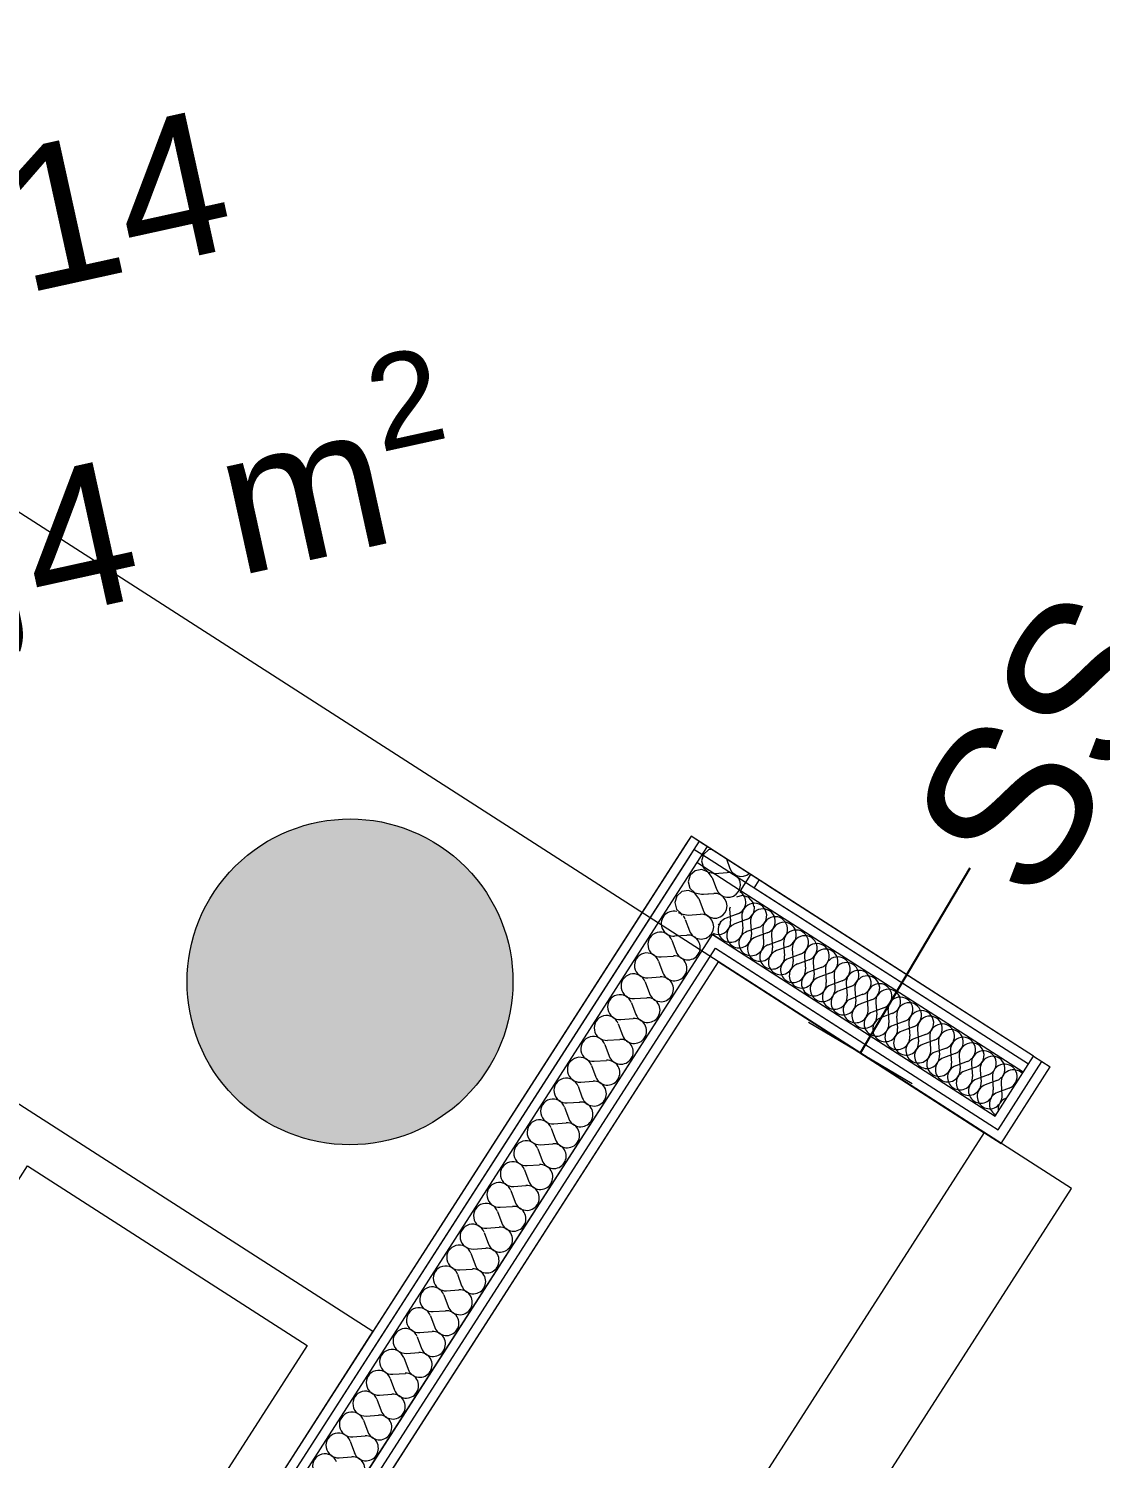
# Model space of a CAD drawing. Header units: millimetres. Extents: x 755110 to 820807, y -116979 to -66610.
# Drawn here: x 763319 to 764672, y -83823 to -82017 of the extents above; entities that cross this region are included whole.
import ezdxf

# ---------------------------------------------------------------- set-up
doc = ezdxf.new("R2010")
doc.units = ezdxf.units.MM
doc.header["$MEASUREMENT"] = 0
for name, color, linetype, lineweight in [('Marker - Detail_Pen_No__10', 134, 'Continuous', 18), ('New_2D Drafting - General_Pen_No__1', 7, 'Continuous', 13), ('New_2D Drafting - General_Pen_No__19', 255, 'Continuous', 0), ('New_Annotation - Label_Pen_No__1', 7, 'Continuous', 13), ('New_ARCHICAD Zone Stamps_Pen_No__1', 7, 'Continuous', 13), ('New_Dimensioning - General_Pen_No__1', 7, 'Continuous', 13), ('New_Interior - Furniture _Pen_No__1', 7, 'Continuous', 13), ('New_Structural - Bearing_Pen_No__1', 7, 'Continuous', 13)]:
    doc.layers.add(name, color=color, linetype=linetype, lineweight=lineweight)
doc.layers.add('New_Dimensioning - General', color=7, linetype='Continuous')
doc.layers.add('New_Structural - Bearing', color=7, linetype='Continuous')
doc.styles.add('GENERATED_STYLE_1', font='')
doc.styles.get('GENERATED_STYLE_1').set_extended_font_data('Arial')
doc.dimstyles.new('GENERATED_STYLE__1', dxfattribs={"dimtxt": 200, "dimasz": 95, "dimexe": 0.18, "dimexo": 0.0625, "dimgap": 0, "dimtad": 1, "dimdec": 0, "dimzin": 0, "dimdsep": 46, "dimtxsty": 'GENERATED_STYLE_1', "dimblk": 'ARROWHEAD_2', "dimblk1": 'ARROWHEAD_2', "dimblk2": 'ARROWHEAD_2', "dimcen": 0.09, "dimse1": 1, "dimse2": 1, "dimclrd": 7, "dimclre": 7, "dimclrt": 7, "dimadec": 0, "dimazin": 0, "dimtfac": 1, "dimtdec": 4, "dimtmove": 0, "dimatfit": 3, "dimfxl": 0, "dimtolj": 1, "dimtzin": 0, "dimarcsym": 0})
doc.dimstyles.new('GENERATED_STYLE__5', dxfattribs={"dimtxt": 0.18, "dimasz": 152, "dimexe": 0.18, "dimexo": 0.0625, "dimgap": 0, "dimtad": 0, "dimtih": 1, "dimtoh": 1, "dimdec": 4, "dimzin": 0, "dimdsep": 46, "dimcen": 0.09, "dimadec": 0, "dimazin": 0, "dimtfac": 1, "dimtdec": 4, "dimtmove": 0, "dimatfit": 3, "dimldrblk": 'ARROWHEAD_0', "dimfxl": 0, "dimtolj": 1, "dimtzin": 0, "dimarcsym": 0})

# ---------------------------------------------------------------- blocks, each defined once
blk = doc.blocks.new('*X6')
at = {"layer": 'New_Structural - Bearing_Pen_No__1', "color": 7, "linetype": 'Continuous', "lineweight": 13}
for p, q in [((764234.9, -83125.9), (764234.9, -83125.8)), ((764224.1, -83142.6), (764224, -83142.7)), ((764204.6, -83172.9), (764204.7, -83172.9))]:
    blk.add_line(p, q, dxfattribs=at)
blk = doc.blocks.new('*X7')
at = {"layer": 'New_Structural - Bearing_Pen_No__1', "color": 7, "linetype": 'Continuous', "lineweight": 13}
for p, q in [((764228.3, -83114.3), (764227.5, -83114.1)), ((764234, -83120.7), (764228.3, -83114.3)), ((764234.9, -83125.8), (764234, -83120.7)), ((764201.1, -83156.2), (764203.6, -83152.6)), ((764203.7, -83152.7), (764201.6, -83156.5)), ((764203.6, -83152.6), (764204.8, -83149.4)), ((764206.8, -83149.7), (764203.7, -83152.7)), ((764210.6, -83147.6), (764206.8, -83149.7)), ((764224, -83142.7), (764210.6, -83147.6)), ((764199.8, -83157.3), (764201.1, -83156.2)), ((764201.6, -83156.5), (764200.5, -83160.7)), ((764200.5, -83160.7), (764200.7, -83165)), ((764200.7, -83165), (764202, -83169.1)), ((764202, -83169.1), (764204.4, -83172.7)), ((764204.4, -83172.7), (764204.6, -83172.9))]:
    blk.add_line(p, q, dxfattribs=at)
blk = doc.blocks.new('*X8')
at = {"layer": 'New_Structural - Bearing_Pen_No__1', "color": 7, "linetype": 'Continuous', "lineweight": 13}
for p, q in [((764220.1, -83111.8), (764212.8, -83113.8)), ((764227.5, -83114.1), (764220.1, -83111.8)), ((764204.7, -83126.5), (764204.2, -83128.6)), ((764204.2, -83128.6), (764205.4, -83144.3)), ((764204.8, -83149.4), (764205.1, -83148.6)), ((764205.1, -83148.6), (764205.4, -83144.3)), ((764183.4, -83159.6), (764185.2, -83160.4)), ((764185.2, -83160.4), (764189.5, -83161.1)), ((764189.5, -83161.1), (764193.8, -83160.5)), ((764193.8, -83160.5), (764197.7, -83158.9)), ((764197.7, -83158.9), (764199.8, -83157.3))]:
    blk.add_line(p, q, dxfattribs=at)
blk = doc.blocks.new('*X33')
at = {"layer": 'New_Structural - Bearing_Pen_No__1', "color": 7, "linetype": 'Continuous', "lineweight": 13}
for p, q in [((764225.3, -83142.2), (764224.1, -83142.6)), ((764230.6, -83145.6), (764231.7, -83161.2)), ((764251.7, -83159.1), (764237, -83164.6)), ((764257, -83162.5), (764258.1, -83178.1)), ((764278.1, -83176.1), (764263.4, -83181.5)), ((764283.3, -83179.4), (764284.5, -83195.1)), ((764304.4, -83193), (764289.7, -83198.5)), ((764309.7, -83196.4), (764310.8, -83212)), ((764330.8, -83209.9), (764316.1, -83215.4)), ((764336, -83213.3), (764337.2, -83228.9)), ((764357.1, -83226.9), (764342.5, -83232.3)), ((764362.4, -83230.2), (764363.5, -83245.9)), ((764383.5, -83243.8), (764368.8, -83249.3)), ((764388.8, -83247.2), (764389.9, -83262.8)), ((764409.9, -83260.7), (764395.2, -83266.2)), ((764415.1, -83264.1), (764416.3, -83279.7)), ((764436.2, -83277.7), (764421.5, -83283.1)), ((764441.5, -83281.1), (764442.6, -83296.7)), ((764462.6, -83294.6), (764447.9, -83300.1)), ((764467.9, -83298), (764469, -83313.6)), ((764489, -83311.5), (764474.3, -83317)), ((764494.2, -83314.9), (764495.4, -83330.5)), ((764515.3, -83328.5), (764500.6, -83333.9)), ((764520.6, -83331.9), (764521.7, -83347.5)), ((764541.7, -83345.4), (764527, -83350.9)), ((764546.9, -83348.8), (764548.1, -83364.4)), ((764554.2, -83367.5), (764553.4, -83367.8))]:
    blk.add_line(p, q, dxfattribs=at)
for centre, start, end in [((764219.9, -83127.5), 290.4133, 8.5948), ((764246.2, -83144.4), 290.4133, 184.1531), ((764272.6, -83161.4), 290.4133, 184.1531), ((764216.1, -83162.3), 237.2832, 4.1531), ((764242.5, -83179.3), 110.4133, 237.2832), ((764299, -83178.3), 290.4133, 184.1531), ((764216.1, -83162.3), 222.8611, 237.2832), ((764242.5, -83179.3), 237.2832, 4.1531), ((764268.8, -83196.2), 110.4133, 237.2832), ((764325.3, -83195.2), 290.4133, 184.1531), ((764268.8, -83196.2), 237.2832, 4.1531), ((764295.2, -83213.1), 110.4133, 237.2832), ((764351.7, -83212.2), 290.4133, 184.1531), ((764295.2, -83213.1), 237.2832, 4.1531), ((764321.6, -83230.1), 110.4133, 237.2832), ((764378, -83229.1), 290.4133, 184.1531), ((764321.6, -83230.1), 237.2832, 4.1531), ((764347.9, -83247), 110.4133, 237.2832), ((764404.4, -83246), 290.4133, 184.1531), ((764347.9, -83247), 237.2832, 4.1531), ((764374.3, -83263.9), 110.4133, 237.2832), ((764430.8, -83263), 290.4133, 184.1531), ((764374.3, -83263.9), 237.2832, 4.1531), ((764400.6, -83280.9), 110.4133, 237.2832), ((764400.6, -83280.9), 237.2832, 4.1531), ((764457.1, -83279.9), 290.4133, 184.1531), ((764427, -83297.8), 110.4133, 237.2832), ((764427, -83297.8), 237.2832, 4.1531), ((764483.5, -83296.9), 290.4133, 184.1531), ((764509.8, -83313.8), 290.4133, 184.1531), ((764453.4, -83314.7), 110.4133, 237.2832), ((764453.4, -83314.7), 237.2832, 4.1531), ((764536.2, -83330.7), 290.4133, 184.1531), ((764479.7, -83331.7), 110.4133, 237.2832), ((764479.7, -83331.7), 237.2832, 4.1531), ((764506.1, -83348.6), 110.4133, 237.2832), ((764562.6, -83347.7), 43.75, 184.1531), ((764506.1, -83348.6), 237.2832, 4.1531), ((764532.5, -83365.6), 110.4133, 237.2832), ((764532.5, -83365.6), 237.2832, 4.1531), ((764558.8, -83382.5), 110.4133, 187.288)]:
    blk.add_arc(centre, 15.7, start, end, dxfattribs=at)
blk = doc.blocks.new('*X34')
at = {"layer": 'New_Structural - Bearing_Pen_No__1', "color": 7, "linetype": 'Continuous', "lineweight": 13}
for p, q in [((764594.9, -83350.6), (764594.8, -83350.6)), ((764574.4, -83382.5), (764574.4, -83382.3)), ((764565.2, -83396.7), (764565.3, -83396.6))]:
    blk.add_line(p, q, dxfattribs=at)
blk = doc.blocks.new('*X63')
at = {"layer": 'New_Structural - Bearing_Pen_No__1', "color": 7, "linetype": 'Continuous', "lineweight": 13}
for p, q in [((764169, -83079.1), (764164.7, -83079.9)), ((764177, -83082.3), (764169, -83079.1)), ((764170.6, -83075.3), (764170.8, -83076.3)), ((764170.8, -83076.3), (764177.1, -83082.2)), ((764182.1, -83089.2), (764177, -83082.3)), ((764177.1, -83082.2), (764183.3, -83083.5)), ((764182.1, -83089.2), (764187.5, -83103.9)), ((764171.3, -83110.1), (764184.1, -83109.2)), ((764188.4, -83109.5), (764184.1, -83109.2)), ((764187.5, -83103.9), (764189.6, -83107.7)), ((764192.5, -83110.9), (764188.4, -83109.5)), ((764189.6, -83107.7), (764192.6, -83110.8)), ((764196, -83113.4), (764192.5, -83110.9)), ((764192.6, -83110.8), (764196.3, -83113)), ((764198.7, -83116.8), (764196, -83113.4)), ((764196.3, -83113), (764200.5, -83114)), ((764200.4, -83120.8), (764198.7, -83116.8)), ((764200.5, -83114), (764204.8, -83113.9)), ((764204.8, -83113.9), (764209, -83112.6)), ((764209, -83112.6), (764212.6, -83110.2)), ((764212.6, -83110.2), (764215.4, -83106.9)), ((764215.4, -83106.9), (764216.4, -83104.8)), ((764195.6, -83136.6), (764198.4, -83133.3)), ((764198.4, -83133.3), (764200.3, -83129.4)), ((764200.3, -83129.4), (764200.9, -83125.1)), ((764200.9, -83125.1), (764200.4, -83120.8)), ((764177.4, -83138.2), (764179.4, -83139.3)), ((764179.1, -83139.8), (764177.5, -83138.7)), ((764181.8, -83143.2), (764179.1, -83139.8)), ((764179.4, -83139.3), (764183.6, -83140.4)), ((764183.5, -83147.2), (764181.8, -83143.2)), ((764183.3, -83155.7), (764184, -83151.4)), ((764184, -83151.4), (764183.5, -83147.2)), ((764183.6, -83140.4), (764187.9, -83140.3)), ((764187.9, -83140.3), (764192, -83138.9)), ((764192, -83138.9), (764195.6, -83136.6)), ((764181.9, -83158.8), (764183.3, -83155.7))]:
    blk.add_line(p, q, dxfattribs=at)
blk = doc.blocks.new('*X64')
at = {"layer": 'New_Structural - Bearing_Pen_No__1', "color": 7, "linetype": 'Continuous', "lineweight": 13}
for p, q in [((764160.6, -83080.6), (764154.2, -83086.2)), ((764164.7, -83079.9), (764160.6, -83080.6)), ((764154.2, -83086.2), (764151.7, -83094.4)), ((764151.7, -83094.4), (764153.9, -83102.7)), ((764137.3, -83112.6), (764134.8, -83120.8)), ((764143.7, -83106.9), (764137.3, -83112.6)), ((764152.1, -83105.5), (764143.7, -83106.9)), ((764160, -83108.7), (764152.1, -83105.5)), ((764153.9, -83102.7), (764160.1, -83108.6)), ((764165.1, -83115.6), (764160, -83108.7)), ((764160.1, -83108.6), (764168.5, -83110.3)), ((764165.1, -83115.6), (764170.6, -83130.3)), ((764168.5, -83110.3), (764171.3, -83110.1)), ((764134.8, -83120.8), (764137, -83129.1)), ((764137, -83129.1), (764143.2, -83134.9)), ((764143.1, -83135), (764139.6, -83133.6)), ((764144.3, -83136.6), (764143.1, -83135)), ((764143.2, -83134.9), (764151.6, -83136.7)), ((764151.6, -83136.7), (764167.2, -83135.5)), ((764171.5, -83135.8), (764167.2, -83135.5)), ((764170.6, -83130.3), (764172.6, -83134.1)), ((764175.6, -83137.3), (764171.5, -83135.8)), ((764172.6, -83134.1), (764175.6, -83137.2)), ((764175.6, -83137.2), (764177.4, -83138.2)), ((764177.5, -83138.7), (764175.6, -83137.3)), ((764181, -83160.2), (764181.5, -83159.6)), ((764181.5, -83159.6), (764181.9, -83158.8))]:
    blk.add_line(p, q, dxfattribs=at)
blk = doc.blocks.new('*X65')
at = {"layer": 'New_Structural - Bearing_Pen_No__1', "color": 7, "linetype": 'Continuous', "lineweight": 13}
for p, q in [((764139.6, -83133.6), (764139.5, -83133.6)), ((764144.3, -83136.7), (764144.3, -83136.6)), ((764181, -83160.2), (764181, -83160.2))]:
    blk.add_line(p, q, dxfattribs=at)
blk = doc.blocks.new('*X66')
at = {"layer": 'New_Structural - Bearing_Pen_No__1', "color": 7, "linetype": 'Continuous', "lineweight": 13}
for p, q in [((764148.2, -83142), (764153.6, -83156.6)), ((764131.2, -83168.3), (764136.7, -83183)), ((764134.6, -83163), (764150.3, -83161.9)), ((764117.7, -83189.4), (764133.3, -83188.3)), ((764114.3, -83194.7), (764119.8, -83209.4)), ((764097.4, -83221), (764102.8, -83235.7)), ((764100.8, -83215.8), (764116.4, -83214.6)), ((764083.8, -83242.1), (764099.4, -83241)), ((764080.4, -83247.4), (764085.9, -83262.1)), ((764063.5, -83273.8), (764069, -83288.4)), ((764066.9, -83268.5), (764082.5, -83267.4)), ((764049.9, -83294.8), (764065.6, -83293.7)), ((764046.6, -83300.1), (764052, -83314.8)), ((764029.6, -83326.5), (764035.1, -83341.2)), ((764033, -83321.2), (764048.6, -83320.1)), ((764016.1, -83347.6), (764031.7, -83346.4)), ((764012.7, -83352.8), (764018.1, -83367.5)), ((763995.7, -83379.2), (764001.2, -83393.9)), ((763999.1, -83373.9), (764014.8, -83372.8)), ((763978.8, -83405.6), (763984.3, -83420.3)), ((763982.2, -83400.3), (763997.8, -83399.2)), ((763961.9, -83431.9), (763967.3, -83446.6)), ((763965.3, -83426.7), (763980.9, -83425.5)), ((763944.9, -83458.3), (763950.4, -83473)), ((763948.3, -83453), (763964, -83451.9)), ((763931.4, -83479.4), (763947, -83478.2)), ((763928, -83484.7), (763933.5, -83499.3)), ((763911.1, -83511), (763916.5, -83525.7)), ((763914.5, -83505.7), (763930.1, -83504.6)), ((763897.5, -83532.1), (763913.1, -83531)), ((763894.1, -83537.4), (763899.6, -83552.1)), ((763877.2, -83563.7), (763882.7, -83578.4)), ((763880.6, -83558.5), (763896.2, -83557.3)), ((763863.6, -83584.8), (763879.3, -83583.7)), ((763860.3, -83590.1), (763865.7, -83604.8)), ((763843.3, -83616.5), (763848.8, -83631.1)), ((763846.7, -83611.2), (763862.3, -83610.1)), ((763829.8, -83637.5), (763845.4, -83636.4)), ((763826.4, -83642.8), (763831.8, -83657.5)), ((763809.4, -83669.2), (763814.9, -83683.9)), ((763812.8, -83663.9), (763828.5, -83662.8)), ((763792.5, -83695.5), (763798, -83710.2)), ((763795.9, -83690.3), (763811.5, -83689.1)), ((763775.6, -83721.9), (763781, -83736.6)), ((763779, -83716.6), (763794.6, -83715.5)), ((763758.6, -83748.3), (763764.1, -83763)), ((763762, -83743), (763777.6, -83741.9)), ((763741.7, -83774.6), (763747.2, -83789.3)), ((763745.1, -83769.4), (763760.7, -83768.2)), ((763724.8, -83801), (763730.2, -83815.7)), ((763728.1, -83795.7), (763743.8, -83794.6)), ((763711.2, -83822.1), (763726.8, -83820.9))]:
    blk.add_line(p, q, dxfattribs=at)
for centre, start, end in [((764133.5, -83147.4), 75.5682, 274.1501), ((764133.5, -83147.4), 20.4103, 38.9983), ((764116.6, -83173.8), 20.4103, 274.1501), ((764151.4, -83177.5), 327.2802, 94.1501), ((764168.3, -83151.2), 200.4103, 324.3951), ((764099.6, -83200.1), 20.4103, 274.1501), ((764134.5, -83203.9), 327.2802, 94.1501), ((764151.4, -83177.5), 200.4103, 327.2802), ((764082.7, -83226.5), 20.4103, 274.1501), ((764117.5, -83230.3), 327.2802, 94.1501), ((764134.5, -83203.9), 200.4103, 327.2802), ((764065.7, -83252.9), 20.4103, 274.1501), ((764100.6, -83256.6), 327.2802, 94.1501), ((764117.5, -83230.3), 200.4103, 327.2802), ((764100.6, -83256.6), 200.4103, 327.2802), ((764048.8, -83279.2), 20.4103, 274.1501), ((764083.6, -83283), 327.2802, 94.1501), ((764031.9, -83305.6), 20.4103, 274.1501), ((764066.7, -83309.3), 327.2802, 94.1501), ((764083.6, -83283), 200.4103, 327.2802), ((764014.9, -83331.9), 20.4103, 274.1501), ((764066.7, -83309.3), 200.4103, 327.2802), ((764049.8, -83335.7), 327.2802, 94.1501), ((763998, -83358.3), 20.4103, 274.1501), ((764032.8, -83362.1), 327.2802, 94.1501), ((764049.8, -83335.7), 200.4103, 327.2802), ((763981.1, -83384.7), 20.4103, 274.1501), ((764032.8, -83362.1), 200.4103, 327.2802), ((764015.9, -83388.4), 327.2802, 94.1501), ((763964.1, -83411), 20.4103, 274.1501), ((763999, -83414.8), 327.2802, 94.1501), ((764015.9, -83388.4), 200.4103, 327.2802), ((763947.2, -83437.4), 20.4103, 274.1501), ((763999, -83414.8), 200.4103, 327.2802), ((763982, -83441.1), 327.2802, 94.1501), ((763930.3, -83463.8), 20.4103, 274.1501), ((763965.1, -83467.5), 327.2802, 94.1501), ((763982, -83441.1), 200.4103, 327.2802), ((763913.3, -83490.1), 20.4103, 274.1501), ((763948.1, -83493.9), 327.2802, 94.1501), ((763965.1, -83467.5), 200.4103, 327.2802), ((763896.4, -83516.5), 20.4103, 274.1501), ((763931.2, -83520.2), 327.2802, 94.1501), ((763948.1, -83493.9), 200.4103, 327.2802), ((763879.4, -83542.8), 20.4103, 274.1501), ((763914.3, -83546.6), 327.2802, 94.1501), ((763931.2, -83520.2), 200.4103, 327.2802), ((763862.5, -83569.2), 20.4103, 274.1501), ((763897.3, -83573), 327.2802, 94.1501), ((763914.3, -83546.6), 200.4103, 327.2802), ((763845.6, -83595.6), 20.4103, 274.1501), ((763880.4, -83599.3), 327.2802, 94.1501), ((763897.3, -83573), 200.4103, 327.2802), ((763880.4, -83599.3), 200.4103, 327.2802), ((763828.6, -83621.9), 20.4103, 274.1501), ((763863.5, -83625.7), 327.2802, 94.1501), ((763811.7, -83648.3), 20.4103, 274.1501), ((763846.5, -83652), 327.2802, 94.1501), ((763863.5, -83625.7), 200.4103, 327.2802), ((763794.8, -83674.6), 20.4103, 274.1501), ((763846.5, -83652), 200.4103, 327.2802), ((763829.6, -83678.4), 327.2802, 94.1501), ((763777.8, -83701), 20.4103, 274.1501), ((763812.7, -83704.8), 327.2802, 94.1501), ((763829.6, -83678.4), 200.4103, 327.2802), ((763760.9, -83727.4), 20.4103, 274.1501), ((763812.7, -83704.8), 200.4103, 327.2802), ((763795.7, -83731.1), 327.2802, 94.1501), ((763744, -83753.7), 20.4103, 274.1501), ((763778.8, -83757.5), 327.2802, 94.1501), ((763795.7, -83731.1), 200.4103, 327.2802), ((763727, -83780.1), 20.4103, 274.1501), ((763761.8, -83783.8), 327.2802, 94.1501), ((763778.8, -83757.5), 200.4103, 327.2802), ((763710.1, -83806.5), 20.4103, 274.1501), ((763744.9, -83810.2), 327.2802, 94.1501), ((763761.8, -83783.8), 200.4103, 327.2802), ((763693.1, -83832.8), 20.4103, 274.1501), ((763728, -83836.6), 327.2802, 94.1501), ((763744.9, -83810.2), 200.4103, 327.2802)]:
    blk.add_arc(centre, 15.7, start, end, dxfattribs=at)
blk = doc.blocks.new('*X100')
at = {"layer": 'New_Structural - Bearing_Pen_No__1', "color": 7, "linetype": 'Continuous', "lineweight": 13}
for p, q in [((764214.4, -83135.1), (764199.7, -83140.6)), ((764219.6, -83138.5), (764220.8, -83154.1)), ((764240.7, -83152.1), (764226, -83157.5)), ((764246, -83155.4), (764247.1, -83171.1)), ((764267.1, -83169), (764252.4, -83174.5)), ((764272.4, -83172.4), (764273.5, -83188)), ((764293.5, -83185.9), (764278.8, -83191.4)), ((764298.7, -83189.3), (764299.9, -83204.9)), ((764319.8, -83202.9), (764305.1, -83208.3)), ((764325.1, -83206.3), (764326.2, -83221.9)), ((764346.2, -83219.8), (764331.5, -83225.3)), ((764351.5, -83223.2), (764352.6, -83238.8)), ((764372.5, -83236.7), (764357.9, -83242.2)), ((764377.8, -83240.1), (764378.9, -83255.8)), ((764398.9, -83253.7), (764384.2, -83259.1)), ((764404.2, -83257.1), (764405.3, -83272.7)), ((764425.3, -83270.6), (764410.6, -83276.1)), ((764430.5, -83274), (764431.7, -83289.6)), ((764451.6, -83287.5), (764436.9, -83293)), ((764456.9, -83290.9), (764458, -83306.6)), ((764478, -83304.5), (764463.3, -83309.9)), ((764483.3, -83307.9), (764484.4, -83323.5)), ((764504.3, -83321.4), (764489.7, -83326.9)), ((764509.6, -83324.8), (764510.8, -83340.4)), ((764530.7, -83338.4), (764516, -83343.8)), ((764536, -83341.7), (764537.1, -83357.4)), ((764557.1, -83355.3), (764542.4, -83360.8))]:
    blk.add_line(p, q, dxfattribs=at)
for centre, start, end in [((764208.9, -83120.4), 290.4103, 58.361), ((764235.3, -83137.4), 290.4103, 184.1501), ((764205.2, -83155.3), 110.4103, 237.2802), ((764178.8, -83138.3), 316.1339, 338.4265), ((764205.2, -83155.3), 237.2802, 4.1501), ((764261.6, -83154.3), 290.4103, 184.1501), ((764231.5, -83172.2), 110.4103, 237.2802), ((764231.5, -83172.2), 237.2802, 4.1501), ((764288, -83171.2), 290.4103, 184.1501), ((764257.9, -83189.1), 110.4103, 237.2802), ((764257.9, -83189.1), 237.2802, 4.1501), ((764314.4, -83188.2), 290.4103, 184.1501), ((764340.7, -83205.1), 290.4103, 184.1501), ((764284.2, -83206.1), 110.4103, 237.2802), ((764284.2, -83206.1), 237.2802, 4.1501), ((764367.1, -83222.1), 290.4103, 184.1501), ((764310.6, -83223), 110.4103, 237.2802), ((764310.6, -83223), 237.2802, 4.1501), ((764337, -83239.9), 110.4103, 237.2802), ((764393.4, -83239), 290.4103, 184.1501), ((764337, -83239.9), 237.2802, 4.1501), ((764363.3, -83256.9), 110.4103, 237.2802), ((764419.8, -83255.9), 290.4103, 184.1501), ((764363.3, -83256.9), 237.2802, 4.1501), ((764389.7, -83273.8), 110.4103, 237.2802), ((764446.2, -83272.9), 290.4103, 184.1501), ((764389.7, -83273.8), 237.2802, 4.1501), ((764416, -83290.8), 110.4103, 237.2802), ((764472.5, -83289.8), 290.4103, 184.1501), ((764416, -83290.8), 237.2802, 4.1501), ((764442.4, -83307.7), 110.4103, 237.2802), ((764498.9, -83306.7), 290.4103, 184.1501), ((764442.4, -83307.7), 237.2802, 4.1501), ((764468.8, -83324.6), 110.4103, 237.2802), ((764525.2, -83323.7), 290.4103, 184.1501), ((764468.8, -83324.6), 237.2802, 4.1501), ((764495.1, -83341.6), 110.4103, 237.2802), ((764551.6, -83340.6), 290.4103, 184.1501), ((764495.1, -83341.6), 237.2802, 4.1501), ((764521.5, -83358.5), 110.4103, 237.2802), ((764578, -83357.5), 126.3413, 168.2191), ((764521.5, -83358.5), 237.2802, 4.1501), ((764547.9, -83375.4), 110.4103, 237.2802), ((764547.9, -83375.4), 237.2802, 241.0666)]:
    blk.add_arc(centre, 15.7, start, end, dxfattribs=at)
blk = doc.blocks.new('*X117')
at = {"layer": 'New_Structural - Bearing_Pen_No__1', "color": 7, "linetype": 'Continuous', "lineweight": 13}
for p, q in [((764171.1, -83059.9), (764168.6, -83068.1)), ((764177.5, -83054.2), (764171.1, -83059.9)), ((764181.3, -83053.6), (764177.5, -83054.2)), ((764168.6, -83068.1), (764170.6, -83075.4)), ((764200, -83065.6), (764204.5, -83077.6)), ((764204.5, -83077.6), (764206.5, -83081.4)), ((764206.5, -83081.4), (764209.5, -83084.5)), ((764183.3, -83083.5), (764185.4, -83084)), ((764185.4, -83084), (764201.1, -83082.8)), ((764205.4, -83083.1), (764201.1, -83082.8)), ((764209.4, -83084.6), (764205.4, -83083.1)), ((764213, -83087.1), (764209.4, -83084.6)), ((764209.5, -83084.5), (764213.3, -83086.6)), ((764215.7, -83090.4), (764213, -83087.1)), ((764213.3, -83086.6), (764217.5, -83087.7)), ((764217.3, -83094.4), (764215.7, -83090.4)), ((764217.2, -83103), (764217.9, -83098.7)), ((764217.9, -83098.7), (764217.3, -83094.4)), ((764217.5, -83087.7), (764221.8, -83087.5)), ((764221.8, -83087.5), (764225.9, -83086.2)), ((764225.9, -83086.2), (764229, -83084.2)), ((764216.4, -83104.8), (764217.2, -83103))]:
    blk.add_line(p, q, dxfattribs=at)
blk = doc.blocks.new('*X118')
at = {"layer": 'New_Structural - Bearing_Pen_No__1', "color": 7, "linetype": 'Continuous', "lineweight": 13}
for p, q in [((764160.6, -83080.6), (764154.2, -83086.2)), ((764169, -83079.1), (764160.6, -83080.6)), ((764177, -83082.3), (764169, -83079.1)), ((764170.6, -83075.4), (764170.8, -83076.3)), ((764170.8, -83076.3), (764177.1, -83082.2)), ((764154.2, -83086.2), (764151.7, -83094.4)), ((764151.7, -83094.4), (764153.9, -83102.7)), ((764182.1, -83089.2), (764177, -83082.3)), ((764177.1, -83082.2), (764183.3, -83083.5)), ((764182.1, -83089.2), (764187.5, -83103.9)), ((764137.3, -83112.6), (764134.8, -83120.8)), ((764143.7, -83106.9), (764137.3, -83112.6)), ((764152.1, -83105.5), (764143.7, -83106.9)), ((764160, -83108.7), (764152.1, -83105.5)), ((764153.9, -83102.7), (764160.1, -83108.6)), ((764165.1, -83115.6), (764160, -83108.7)), ((764160.1, -83108.6), (764168.5, -83110.3)), ((764165.1, -83115.6), (764170.6, -83130.3)), ((764168.5, -83110.3), (764184.1, -83109.2)), ((764188.4, -83109.5), (764184.1, -83109.2)), ((764187.5, -83103.9), (764189.6, -83107.7)), ((764192.5, -83110.9), (764188.4, -83109.5)), ((764189.6, -83107.7), (764192.6, -83110.8)), ((764196, -83113.4), (764192.5, -83110.9)), ((764192.6, -83110.8), (764196.3, -83113)), ((764198.7, -83116.8), (764196, -83113.4)), ((764196.3, -83113), (764200.5, -83114)), ((764200.4, -83120.8), (764198.7, -83116.8)), ((764200.5, -83114), (764204.8, -83113.9)), ((764204.8, -83113.9), (764209, -83112.6)), ((764209, -83112.6), (764212.6, -83110.2)), ((764212.6, -83110.2), (764215.4, -83106.9)), ((764215.4, -83106.9), (764216.4, -83104.8)), ((764134.8, -83120.8), (764137, -83129.1)), ((764137, -83129.1), (764143.2, -83134.9)), ((764143.1, -83135), (764139.5, -83133.6)), ((764144.3, -83136.7), (764143.1, -83135)), ((764143.2, -83134.9), (764151.6, -83136.7)), ((764151.6, -83136.7), (764167.2, -83135.5)), ((764171.5, -83135.8), (764167.2, -83135.5)), ((764170.6, -83130.3), (764172.6, -83134.1)), ((764175.6, -83137.3), (764171.5, -83135.8)), ((764172.6, -83134.1), (764175.6, -83137.2)), ((764195.6, -83136.6), (764198.4, -83133.3)), ((764198.4, -83133.3), (764200.3, -83129.4)), ((764200.3, -83129.4), (764200.9, -83125.1)), ((764200.9, -83125.1), (764200.4, -83120.8)), ((764175.6, -83137.2), (764179.4, -83139.3)), ((764179.1, -83139.8), (764175.6, -83137.3)), ((764181.8, -83143.2), (764179.1, -83139.8)), ((764179.4, -83139.3), (764183.6, -83140.4)), ((764183.5, -83147.2), (764181.8, -83143.2)), ((764183.3, -83155.7), (764184, -83151.4)), ((764184, -83151.4), (764183.5, -83147.2)), ((764183.6, -83140.4), (764187.9, -83140.3)), ((764187.9, -83140.3), (764192, -83138.9)), ((764192, -83138.9), (764195.6, -83136.6)), ((764181, -83160.2), (764181.5, -83159.6)), ((764181.5, -83159.6), (764183.3, -83155.7))]:
    blk.add_line(p, q, dxfattribs=at)
blk = doc.blocks.new('*X121')
at = {"layer": 'New_Structural - Bearing_Pen_No__1', "color": 7, "linetype": 'Continuous', "lineweight": 13}
for p, q in [((764148.2, -83142), (764153.6, -83156.6)), ((764131.2, -83168.3), (764136.7, -83183)), ((764134.6, -83163), (764150.3, -83161.9)), ((764117.7, -83189.4), (764133.3, -83188.3)), ((764114.3, -83194.7), (764119.8, -83209.4)), ((764097.4, -83221), (764102.8, -83235.7)), ((764100.8, -83215.8), (764116.4, -83214.6)), ((764083.8, -83242.1), (764099.4, -83241)), ((764080.4, -83247.4), (764085.9, -83262.1)), ((764063.5, -83273.8), (764069, -83288.4)), ((764066.9, -83268.5), (764082.5, -83267.4)), ((764049.9, -83294.8), (764065.6, -83293.7)), ((764046.6, -83300.1), (764052, -83314.8)), ((764029.6, -83326.5), (764035.1, -83341.2)), ((764033, -83321.2), (764048.6, -83320.1)), ((764016.1, -83347.6), (764031.7, -83346.4)), ((764012.7, -83352.8), (764018.1, -83367.5)), ((763995.7, -83379.2), (764001.2, -83393.9)), ((763999.1, -83373.9), (764014.8, -83372.8)), ((763978.8, -83405.6), (763984.3, -83420.3)), ((763982.2, -83400.3), (763997.8, -83399.2)), ((763961.9, -83431.9), (763967.3, -83446.6)), ((763965.3, -83426.7), (763980.9, -83425.5)), ((763944.9, -83458.3), (763950.4, -83473)), ((763948.3, -83453), (763964, -83451.9)), ((763931.4, -83479.4), (763947, -83478.2)), ((763928, -83484.7), (763933.5, -83499.3)), ((763911.1, -83511), (763916.5, -83525.7)), ((763914.5, -83505.7), (763930.1, -83504.6)), ((763897.5, -83532.1), (763913.1, -83531)), ((763894.1, -83537.4), (763899.6, -83552.1)), ((763877.2, -83563.7), (763882.7, -83578.4)), ((763880.6, -83558.5), (763896.2, -83557.3)), ((763863.6, -83584.8), (763879.3, -83583.7)), ((763860.3, -83590.1), (763865.7, -83604.8)), ((763843.3, -83616.5), (763848.8, -83631.1)), ((763846.7, -83611.2), (763862.3, -83610.1)), ((763829.8, -83637.5), (763845.4, -83636.4)), ((763826.4, -83642.8), (763831.8, -83657.5)), ((763809.4, -83669.2), (763814.9, -83683.9)), ((763812.8, -83663.9), (763828.5, -83662.8)), ((763792.5, -83695.5), (763798, -83710.2)), ((763795.9, -83690.3), (763811.5, -83689.1)), ((763775.6, -83721.9), (763781, -83736.6)), ((763779, -83716.6), (763794.6, -83715.5)), ((763758.6, -83748.3), (763764.1, -83763)), ((763762, -83743), (763777.6, -83741.9)), ((763741.7, -83774.6), (763747.2, -83789.3)), ((763745.1, -83769.4), (763760.7, -83768.2)), ((763724.8, -83801), (763730.2, -83815.7)), ((763728.1, -83795.7), (763743.8, -83794.6)), ((763711.2, -83822.1), (763726.8, -83820.9))]:
    blk.add_line(p, q, dxfattribs=at)
for centre, start, end in [((764133.5, -83147.4), 75.6224, 274.1501), ((764133.5, -83147.4), 20.4103, 38.9441), ((764116.6, -83173.8), 20.4103, 274.1501), ((764151.4, -83177.5), 327.2802, 94.1501), ((764168.3, -83151.2), 200.4103, 324.3781), ((764099.6, -83200.1), 20.4103, 274.1501), ((764134.5, -83203.9), 327.2802, 94.1501), ((764151.4, -83177.5), 200.4103, 327.2802), ((764082.7, -83226.5), 20.4103, 274.1501), ((764117.5, -83230.3), 327.2802, 94.1501), ((764134.5, -83203.9), 200.4103, 327.2802), ((764065.7, -83252.9), 20.4103, 274.1501), ((764100.6, -83256.6), 327.2802, 94.1501), ((764117.5, -83230.3), 200.4103, 327.2802), ((764100.6, -83256.6), 200.4103, 327.2802), ((764048.8, -83279.2), 20.4103, 274.1501), ((764083.6, -83283), 327.2802, 94.1501), ((764031.9, -83305.6), 20.4103, 274.1501), ((764066.7, -83309.3), 327.2802, 94.1501), ((764083.6, -83283), 200.4103, 327.2802), ((764014.9, -83331.9), 20.4103, 274.1501), ((764066.7, -83309.3), 200.4103, 327.2802), ((764049.8, -83335.7), 327.2802, 94.1501), ((763998, -83358.3), 20.4103, 274.1501), ((764032.8, -83362.1), 327.2802, 94.1501), ((764049.8, -83335.7), 200.4103, 327.2802), ((763981.1, -83384.7), 20.4103, 274.1501), ((764032.8, -83362.1), 200.4103, 327.2802), ((764015.9, -83388.4), 327.2802, 94.1501), ((763964.1, -83411), 20.4103, 274.1501), ((763999, -83414.8), 327.2802, 94.1501), ((764015.9, -83388.4), 200.4103, 327.2802), ((763947.2, -83437.4), 20.4103, 274.1501), ((763999, -83414.8), 200.4103, 327.2802), ((763982, -83441.1), 327.2802, 94.1501), ((763930.3, -83463.8), 20.4103, 274.1501), ((763965.1, -83467.5), 327.2802, 94.1501), ((763982, -83441.1), 200.4103, 327.2802), ((763913.3, -83490.1), 20.4103, 274.1501), ((763948.1, -83493.9), 327.2802, 94.1501), ((763965.1, -83467.5), 200.4103, 327.2802), ((763896.4, -83516.5), 20.4103, 274.1501), ((763931.2, -83520.2), 327.2802, 94.1501), ((763948.1, -83493.9), 200.4103, 327.2802), ((763879.4, -83542.8), 20.4103, 274.1501), ((763914.3, -83546.6), 327.2802, 94.1501), ((763931.2, -83520.2), 200.4103, 327.2802), ((763862.5, -83569.2), 20.4103, 274.1501), ((763897.3, -83573), 327.2802, 94.1501), ((763914.3, -83546.6), 200.4103, 327.2802), ((763845.6, -83595.6), 20.4103, 274.1501), ((763880.4, -83599.3), 327.2802, 94.1501), ((763897.3, -83573), 200.4103, 327.2802), ((763880.4, -83599.3), 200.4103, 327.2802), ((763828.6, -83621.9), 20.4103, 274.1501), ((763863.5, -83625.7), 327.2802, 94.1501), ((763811.7, -83648.3), 20.4103, 274.1501), ((763846.5, -83652), 327.2802, 94.1501), ((763863.5, -83625.7), 200.4103, 327.2802), ((763794.8, -83674.6), 20.4103, 274.1501), ((763846.5, -83652), 200.4103, 327.2802), ((763829.6, -83678.4), 327.2802, 94.1501), ((763777.8, -83701), 20.4103, 274.1501), ((763812.7, -83704.8), 327.2802, 94.1501), ((763829.6, -83678.4), 200.4103, 327.2802), ((763760.9, -83727.4), 20.4103, 274.1501), ((763812.7, -83704.8), 200.4103, 327.2802), ((763795.7, -83731.1), 327.2802, 94.1501), ((763744, -83753.7), 20.4103, 274.1501), ((763778.8, -83757.5), 327.2802, 94.1501), ((763795.7, -83731.1), 200.4103, 327.2802), ((763727, -83780.1), 20.4103, 274.1501), ((763761.8, -83783.8), 327.2802, 94.1501), ((763778.8, -83757.5), 200.4103, 327.2802), ((763710.1, -83806.5), 20.4103, 274.1501), ((763744.9, -83810.2), 327.2802, 94.1501), ((763761.8, -83783.8), 200.4103, 327.2802), ((763693.1, -83832.8), 20.4103, 274.1501), ((763728, -83836.6), 327.2802, 94.1501), ((763744.9, -83810.2), 200.4103, 327.2802)]:
    blk.add_arc(centre, 15.7, start, end, dxfattribs=at)
blk = doc.blocks.new('*D144')
at = {"layer": 'New_Dimensioning - General_Pen_No__1', "color": 7, "linetype": 'Continuous', "lineweight": 13}
for p, q in [((762909.4, -78989.4), (763037.7, -78923.2)), ((768790.6, -82693.6), (762973.5, -78956.3)), ((768841.2, -82614.7), (768739.9, -82772.5)), ((768726.4, -82726.7), (768854.7, -82660.5)), ((768887.3, -82755.8), (768790.6, -82693.6))]:
    blk.add_line(p, q, dxfattribs=at)
at = {"layer": 'New_Dimensioning - General_Pen_No__1', "color": 7, "lineweight": 13, "char_height": 200, "attachment_point": 7, "rotation": 327.2801, "style": 'GENERATED_STYLE_1'}
for s, insert in [('\\A1;{\\pql;\\fArial|b0|i0|c0|p34;478}', (763025.6, -78942.2)), ('\\A1;{\\pql;\\fArial|b0|i0|c0|p34;6\xa0914}', (765616, -80606.5))]:
    blk.add_mtext(s, dxfattribs=dict(at, insert=insert))
blk = doc.blocks.new('ARROWHEAD_2')
at = {"color": 0, "linetype": 'Continuous', "lineweight": 0}
for p, q in [((-0.378, -0.655), (0.378, 0.655)), ((0, 0), (-1, 0))]:
    blk.add_line(p, q, dxfattribs=at)
blk = doc.blocks.new('*D145')
at = {"layer": 'New_Dimensioning - General_Pen_No__1', "color": 7, "linetype": 'Continuous', "lineweight": 13}
for p, q in [((762622.1, -78619.1), (762520.7, -78776.8)), ((762635.5, -78664.9), (762507.3, -78731)), ((762571.4, -78697.9), (762520, -78664.9)), ((762973.5, -78956.3), (762571.4, -78697.9)), ((763024.2, -78877.4), (762922.9, -79035.2)), ((762909.4, -78989.4), (763037.7, -78923.2)), ((768790.6, -82693.6), (762973.5, -78956.3))]:
    blk.add_line(p, q, dxfattribs=at)
blk = doc.blocks.new('*D149')
at = {"layer": 'New_Dimensioning - General_Pen_No__1', "color": 7, "linetype": 'Continuous', "lineweight": 13}
for p, q in [((764001, -79029.6), (763899.7, -79187.3)), ((764014.5, -79075.4), (763886.2, -79141.5)), ((763950.3, -79108.4), (763898.9, -79075.4)), ((774496.7, -85884.3), (763950.3, -79108.4)), ((774547.4, -85805.4), (774446, -85963.1)), ((774432.6, -85917.3), (774560.9, -85851.2)), ((780188.4, -89541), (774496.7, -85884.3))]:
    blk.add_line(p, q, dxfattribs=at)
at = {"layer": 'New_Dimensioning - General_Pen_No__1', "color": 7, "lineweight": 13, "insert": (768893.6, -82236.8), "char_height": 200, "attachment_point": 7, "rotation": 327.2801, "style": 'GENERATED_STYLE_1'}
blk.add_mtext('\\A1;{\\pql;\\fArial|b0|i0|c0|p34;12\xa0535}', dxfattribs=at)
blk = doc.blocks.new('*D151')
at = {"layer": 'New_Dimensioning - General_Pen_No__1', "color": 7, "linetype": 'Continuous', "lineweight": 13}
for p, q in [((763456.6, -78204.4), (763355.3, -78362.1)), ((763470.1, -78250.2), (763341.8, -78316.3)), ((763406, -78283.2), (763354.5, -78250.2)), ((775058.3, -85769.6), (763406, -78283.2)), ((775109, -85690.7), (775007.6, -85848.5)), ((774994.2, -85802.7), (775122.4, -85736.5)), ((783092.9, -90931.7), (775058.3, -85769.6))]:
    blk.add_line(p, q, dxfattribs=at)
at = {"layer": 'New_Dimensioning - General_Pen_No__1', "color": 7, "lineweight": 13, "insert": (768902.2, -81766.9), "char_height": 200, "attachment_point": 7, "rotation": 327.2801, "style": 'GENERATED_STYLE_1'}
blk.add_mtext('\\A1;{\\pql;\\fArial|b0|i0|c0|p34;13\xa0850}', dxfattribs=at)
blk = doc.blocks.new('*D152')
at = {"layer": 'New_Dimensioning - General_Pen_No__1', "color": 7, "linetype": 'Continuous', "lineweight": 13}
for p, q in [((763169.4, -77767.2), (763270.7, -77609.5)), ((763284.2, -77655.3), (763155.9, -77721.4)), ((763168.6, -77655.3), (763220, -77688.3)), ((763220, -77688.3), (783711.3, -90853.5)), ((783660.6, -90932.4), (783762, -90774.7)), ((783647.2, -90886.6), (783775.4, -90820.4)), ((783711.3, -90853.5), (783762.7, -90886.6))]:
    blk.add_line(p, q, dxfattribs=at)
at = {"layer": 'New_Dimensioning - General_Pen_No__1', "color": 7, "lineweight": 13, "insert": (773135.8, -84011.4), "char_height": 200, "attachment_point": 7, "rotation": 327.2802, "style": 'GENERATED_STYLE_1'}
blk.add_mtext('\\A1;{\\pql;\\fArial|b0|i0|c0|p34;24\xa0356}', dxfattribs=at)
blk = doc.blocks.new('*D154')
at = {"layer": 'New_Dimensioning - General_Pen_No__1', "color": 7, "linetype": 'Continuous', "lineweight": 13}
for p, q in [((783318.8, -93760.9), (783385, -93889.2)), ((780487.2, -98283.9), (783351.9, -93825)), ((780454.2, -98219.7), (780520.3, -98348))]:
    blk.add_line(p, q, dxfattribs=at)
at = {"layer": 'New_Dimensioning - General_Pen_No__1', "color": 7, "lineweight": 13, "char_height": 200, "attachment_point": 7, "rotation": 57.2802, "style": 'GENERATED_STYLE_1'}
for s, insert in [('\\A1;{\\pql;\\fArial|b0|i0|c0|p34;478}', (783052.6, -94216.9)), ('\\A1;{\\pql;\\fArial|b0|i0|c0|p34;5\xa0300}', (781701.1, -96320.5))]:
    blk.add_mtext(s, dxfattribs=dict(at, insert=insert))
blk = doc.blocks.new('*D155')
at = {"layer": 'New_Dimensioning - General_Pen_No__1', "color": 7, "linetype": 'Continuous', "lineweight": 13}
for p, q in [((783689.2, -93473.6), (783531.4, -93372.2)), ((783643.4, -93487.1), (783577.2, -93358.8)), ((783610.3, -93422.9), (783643.3, -93371.5)), ((783351.9, -93825), (783610.3, -93422.9)), ((783318.8, -93760.9), (783385, -93889.2)), ((783430.8, -93875.7), (783273, -93774.4)), ((780487.2, -98283.9), (783351.9, -93825))]:
    blk.add_line(p, q, dxfattribs=at)
blk = doc.blocks.new('*D227')
at = {"layer": 'New_Dimensioning - General_Pen_No__1', "color": 7, "linetype": 'Continuous', "lineweight": 13}
for p, q in [((770416.3, -83262.7), (764455, -79432.7)), ((770467, -83183.8), (770365.6, -83341.6)), ((770352.2, -83295.8), (770480.4, -83229.6)), ((774496.7, -85884.3), (770416.3, -83262.7)), ((774547.4, -85805.4), (774446, -85963.1)), ((774432.6, -85917.3), (774560.9, -85851.2))]:
    blk.add_line(p, q, dxfattribs=at)
at = {"layer": 'New_Dimensioning - General_Pen_No__1', "color": 7, "lineweight": 13, "insert": (772190.4, -84355), "char_height": 200, "attachment_point": 7, "rotation": 327.2801, "style": 'GENERATED_STYLE_1'}
blk.add_mtext('\\A1;{\\pql;\\fArial|b0|i0|c0|p34;4\xa0850}', dxfattribs=at)
blk = doc.blocks.new('*D228')
at = {"layer": 'New_Dimensioning - General_Pen_No__1', "color": 7, "linetype": 'Continuous', "lineweight": 13}
for p, q in [((764505.7, -79353.8), (764404.4, -79511.6)), ((764519.2, -79399.6), (764390.9, -79465.8)), ((764455, -79432.7), (764403.6, -79399.7)), ((770416.3, -83262.7), (764455, -79432.7)), ((770467, -83183.8), (770365.6, -83341.6)), ((770352.2, -83295.8), (770480.4, -83229.6))]:
    blk.add_line(p, q, dxfattribs=at)
at = {"layer": 'New_Dimensioning - General_Pen_No__1', "color": 7, "lineweight": 13, "insert": (767169.6, -81129.2), "char_height": 200, "attachment_point": 7, "rotation": 327.2801, "style": 'GENERATED_STYLE_1'}
blk.add_mtext('\\A1;{\\pql;\\fArial|b0|i0|c0|p34;7\xa0086}', dxfattribs=at)
blk = doc.blocks.new('ARROWHEAD_0')
at = {"color": 0, "linetype": 'Continuous', "lineweight": 0}
for p, q in [((0, -0.5), (0, 0.5)), ((0, 0), (-1, 0))]:
    blk.add_line(p, q, dxfattribs=at)

msp = doc.modelspace()

# ---------------------------------------------------------------- hatches: boundary and pattern name
at = {"layer": 'New_2D Drafting - General_Pen_No__19', "linetype": 'Continuous', "lineweight": 0}
msp.add_hatch(color=255, dxfattribs=at).paths.add_polyline_path([(763863.3, -83068.8, -1), (763586.2, -83373.2, -1)])

# ---------------------------------------------------------------- linework, layer by layer
at = {"layer": 'Marker - Detail_Pen_No__10', "color": 134, "linetype": 'Continuous', "lineweight": 18}
for p, q in [((764636.1, -83481.9), (759002.5, -79862.4)), ((760743.6, -89540.6), (764636.1, -83481.9))]:
    msp.add_line(p, q, dxfattribs=at)
at = {"layer": 'New_2D Drafting - General_Pen_No__1', "color": 7, "linetype": 'Continuous', "lineweight": 13}
msp.add_line((762804.1, -86091.5), (764526.1, -83411.3), dxfattribs=at)
at = {"layer": 'New_2D Drafting - General_Pen_No__1', "color": 7, "linetype": 'Continuous', "lineweight": 13, "flags": 128}
msp.add_lwpolyline([(763863.3, -83068.8, -1), (763586.2, -83373.2, -1)], format="xyb", close=True, dxfattribs=at)
at = {"layer": 'New_Interior - Furniture _Pen_No__1', "color": 7, "linetype": 'Continuous', "lineweight": 13}
for p, q in [((762070.9, -82581.2), (763753.6, -83662.3)), ((763753.6, -83662.3), (762672.5, -85344.9))]:
    msp.add_line(p, q, dxfattribs=at)
at = {"layer": 'New_Interior - Furniture _Pen_No__1', "color": 7, "linetype": 'Continuous', "lineweight": 13, "flags": 128}
msp.add_lwpolyline([(763269.9, -83601.1), (763257.9, -83545.8), (763317.3, -83453.3), (763670.7, -83680.3), (763195, -84420.7), (762875.3, -84215.3)], close=True, dxfattribs=at)
at = {"layer": 'New_Structural - Bearing_Pen_No__1', "color": 7, "linetype": 'Continuous', "lineweight": 13}
for p, q in [((764155.4, -83037), (762371.5, -85813.6)), ((764165.5, -83043.4), (762381.6, -85820.1)), ((764155.4, -83037), (764148.9, -83047.1)), ((764165.5, -83043.5), (764155.4, -83037)), ((764165.5, -83043.5), (764155.4, -83037)), ((764587.9, -83314.9), (764165.5, -83043.5)), ((764148.9, -83047.1), (762433.4, -85717.3)), ((764152.5, -83063.7), (762443.5, -85723.8)), ((764159, -83053.6), (764152.5, -83063.7)), ((764169.1, -83060.1), (764159, -83053.6)), ((764175.6, -83049.9), (764162.6, -83070.2)), ((764581.5, -83325), (764169.1, -83060.1)), ((764162.6, -83070.2), (764127, -83125.6)), ((764162.6, -83070.2), (764127, -83125.6)), ((764218, -83105.8), (764162.6, -83070.2)), ((764218, -83105.8), (764162.6, -83070.2)), ((764218, -83105.8), (764231, -83085.5)), ((764235, -83102.5), (764241.5, -83092.3)), ((764252, -83099.1), (764252, -83099)), ((764252.1, -83099.2), (764252, -83099.1)), ((764252.1, -83099.2), (764252, -83099.1)), ((764587.9, -83314.9), (764252.1, -83099.2)), ((764228.5, -83112.6), (764218, -83105.8)), ((764575, -83335.1), (764218, -83105.8)), ((764228.5, -83112.6), (764218, -83105.8)), ((764239, -83119.3), (764228.5, -83112.6)), ((764245.5, -83109.2), (764235, -83102.5)), ((764245.5, -83109.2), (764235, -83102.5)), ((764245.6, -83109.3), (764245.5, -83109.2)), ((764581.5, -83325), (764245.6, -83109.3)), ((764127, -83125.6), (762391.7, -85826.6)), ((764127, -83125.6), (762453.6, -85730.3)), ((764127, -83125.6), (764127, -83125.6)), ((764239.1, -83119.4), (764239, -83119.3)), ((764575, -83335.1), (764239.1, -83119.4)), ((762447.1, -85862.2), (764182.4, -83161.2)), ((762508.9, -85765.8), (764182.4, -83161.2)), ((764192.9, -83167.9), (764182.4, -83161.1)), ((764192.9, -83167.9), (764182.4, -83161.1)), ((764182.4, -83161.2), (764182.4, -83161.2)), ((764182.4, -83161.2), (764192.9, -83167.9)), ((764182.4, -83161.2), (764182.4, -83161.2)), ((764182.4, -83161.2), (764192.9, -83167.9)), ((764192.9, -83167.9), (764203.4, -83174.7)), ((764192.9, -83167.9), (764539.4, -83390.5)), ((762457.6, -85868.9), (764186.2, -83178.4)), ((762519.5, -85772.6), (764186.2, -83178.4)), ((764186.2, -83178.4), (764186.2, -83178.4)), ((764186.2, -83178.4), (764196.7, -83185.2)), ((764186.2, -83178.4), (764186.2, -83178.4)), ((764186.2, -83178.4), (764532.6, -83401)), ((764186.2, -83178.4), (764196.7, -83185.2)), ((764196.7, -83185.2), (764196.8, -83185.2)), ((764196.8, -83185.2), (764532.7, -83401)), ((764203.4, -83174.7), (764203.5, -83174.7)), ((764203.5, -83174.7), (764539.4, -83390.5)), ((762468.1, -85875.7), (764189.9, -83195.7)), ((762530, -85779.3), (764189.9, -83195.7)), ((764189.9, -83195.7), (764189.9, -83195.7)), ((764189.9, -83195.7), (764190, -83195.8)), ((764190, -83195.7), (764189.9, -83195.7)), ((764189.9, -83195.7), (764189.9, -83195.7)), ((764190, -83195.7), (764189.9, -83195.7)), ((764189.9, -83195.7), (764190, -83195.8)), ((764190, -83195.7), (764525.9, -83411.5)), ((764190, -83195.8), (764525.9, -83411.5)), ((764539.4, -83390.5), (764588, -83314.9)), ((764588, -83314.9), (764598.5, -83321.6)), ((764543.2, -83407.8), (764598.5, -83321.6)), ((764546.9, -83425), (764609, -83328.4)), ((764598.5, -83321.6), (764609, -83328.4)), ((764609.1, -83328.5), (764609, -83328.5)), ((764596.1, -83348.7), (764596, -83348.7)), ((764602.6, -83338.6), (764602.5, -83338.6)), ((764532.7, -83401), (764543.2, -83407.8)), ((764560.4, -83404), (764560.5, -83404.1)), ((764525.9, -83411.5), (764546.9, -83425)), ((764546.9, -83425), (764547, -83425.1)), ((764553.7, -83414.5), (764553.8, -83414.6))]:
    msp.add_line(p, q, dxfattribs=at)
at = {"layer": 'New_Structural - Bearing_Pen_No__1', "color": 7, "linetype": 'Continuous', "lineweight": 13, "flags": 128}
for points in [[(764155.4, -83036.9), (762358.4, -85833.9)], [(764155.4, -83036.9), (762433.3, -85717.2)], [(764155.4, -83036.9), (764155.4, -83037)], [(764588, -83314.9), (764155.4, -83037)], [(764588, -83314.9), (764252.1, -83099.1)], [(762468.2, -85875.7), (764189.9, -83195.8)], [(762530.1, -85779.4), (764189.9, -83195.8)], [(764189.9, -83195.8), (764547, -83425.2)], [(764190, -83195.8), (764525.8, -83411.6)], [(764609.1, -83328.4), (764609, -83328.4)]]:
    msp.add_lwpolyline(points, dxfattribs=at)
at = {"layer": 'New_Structural - Bearing_Pen_No__1', "color": 7, "linetype": 'Continuous', "lineweight": 13}
msp.add_point((764182.4, -83161.1), dxfattribs=at)
msp.add_point((764182.4, -83161.1), dxfattribs=at)

# ---------------------------------------------------------------- block references
at = {"layer": 'New_Structural - Bearing', "color": 7, "lineweight": 35}
for name in ['*X117', '*X118', '*X64', '*X63', '*X8', '*X100', '*X7', '*X121', '*X66', '*X65', '*X33', '*X6', '*X34']:
    msp.add_blockref(name, (0, 0), dxfattribs=at)

# ---------------------------------------------------------------- texts
at = {"layer": 'New_Annotation - Label_Pen_No__1', "color": 7, "linetype": 'Continuous', "lineweight": 13, "insert": (764507.8, -83076.9), "char_height": 200, "attachment_point": 4, "rotation": 57.2802, "style": 'GENERATED_STYLE_1'}
msp.add_mtext('\\A1;{\\pql;\\fArial|b0|i0|c0|p34;S\\fArial|b0|i0|c0|p34;S-0\\fArial|b0|i0|c0|p34;1}', dxfattribs=at)
at = {"layer": 'New_ARCHICAD Zone Stamps_Pen_No__1', "color": 7, "lineweight": 13, "attachment_point": 2, "rotation": 12.42, "style": 'GENERATED_STYLE_1'}
for s, insert, char_height in [('\\A1;{\\pqc;\\pt0;\\fArial|b0|i0|c0|p34;Magamistuba 1}', (763226.2, -81797.3), 200), ('\\A1;{\\pqc;\\pt0;\\fArial|b0|i0|c0|p34;}', (763533, -82077.1), 180), ('\\A1;{\\pqc;\\pt0;\\fArial|b0|i0|c0|p34;1.14}', (763308, -82168.8), 180), ('\\A1;{\\pqc;\\pt0,100;\\fArial|b0|i0|c0|p34;28,4\\fArial|b0|i0|c0|p34;\\A1{\\H.66x;\\S^  ;}\\fArial|b0|i0|c0|p34; m\\fArial|b0|i0|c0|p34;\\A1{\\H.66x;\\S2^  ;}}', (763384.1, -82514.1), 180)]:
    msp.add_mtext(s, dxfattribs=dict(at, insert=insert, char_height=char_height))

# ---------------------------------------------------------------- dimensions: what is measured, and where the dimension line sits
at = {"layer": 'New_Dimensioning - General', "color": 7, "linetype": 'Continuous', "lineweight": 13}
for base, p1, p2, angle, picture, middle, turn in [((783711.3, -90853.5), (762022, -79553), (783278.9, -91526.6), 327.2802, '*D152', (773543, -84154.2), 327.2802), ((763406, -78283.2), (775543.6, -85014.2), (763472.8, -78179.2), 147.2801, '*D151', (769309.4, -81909.7), 327.2801), ((762571.4, -78697.9), (760733.4, -82443), (760331.3, -82184.6), 147.2801, '*D145', (763272, -78981.7), 327.2801), ((762973.5, -78956.3), (767982.9, -83950.7), (760733.4, -82443), 147.2801, '*D144', (765959.1, -80708), 327.2801), ((763950.3303, -79108.4318), (773473.0629, -87477.5532), (764055.0277, -78945.4733), 147.2801, '*D149', (769300.8283, -82379.6069), 327.2801), ((764455, -79432.7), (769392.5, -84856.1), (764559.7, -79269.7), 147.2801, '*D228', (767512.7, -81230.8), 327.2801), ((770416.3, -83262.7), (773473.1, -87477.6), (769392.5, -84856.1), 147.2801, '*D227', (772533.5, -84456.5), 327.2801), ((783610.3, -93422.9), (762165.8, -80213.5), (762022, -79553), 57.2802, '*D155', (783092.1, -93970.4), 57.2802), ((783351.9, -93825), (763105.3, -87116.4), (762165.8, -80213.5), 57.2802, '*D154', (781802.6, -95977.5), 57.2802)]:
    dim = msp.add_linear_dim(base=base, p1=p1, p2=p2, angle=angle, dimstyle='GENERATED_STYLE__1', dxfattribs=at)
    dim.commit()
    dim.dimension.update_dxf_attribs({"geometry": picture, "text_midpoint": middle, "dimtype": 160, "text_rotation": turn})

# ---------------------------------------------------------------- leaders
at = {"layer": 'New_Annotation - Label_Pen_No__1', "color": 7, "linetype": 'Continuous', "lineweight": 13, "annotation_type": 0, "has_hookline": 1, "hookline_direction": 0, "text_width": 711.8, "horizontal_direction": (0.540532, 0.841324, 0)}
msp.add_leader([(764369.3, -83310.5), (764507.8, -83076.9)], dimstyle='GENERATED_STYLE__5', dxfattribs=at)

doc.saveas('drawing.dxf')
